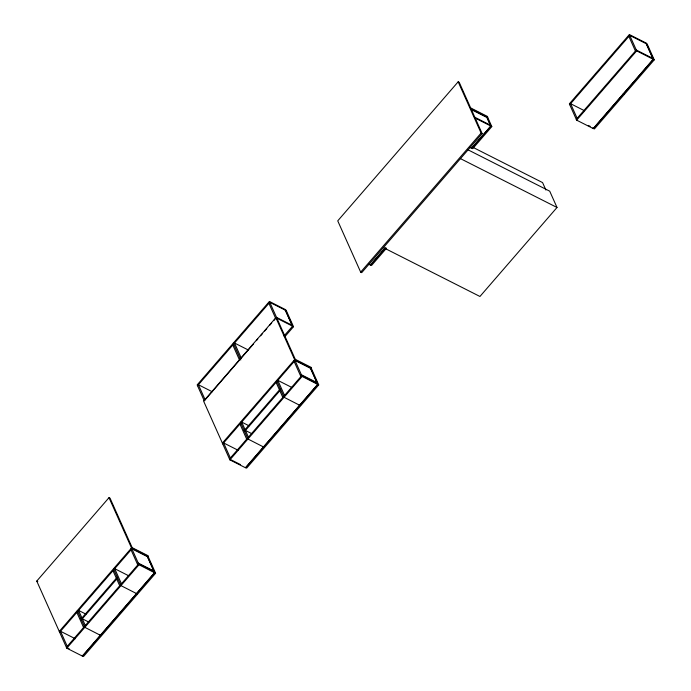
<?xml version="1.0" encoding="UTF-8"?>
<svg xmlns="http://www.w3.org/2000/svg" width="691" height="691" viewBox="0 0 691 691"><rect width="100%" height="100%" fill="white"/><g stroke="black" fill="none" stroke-linecap="round" stroke-linejoin="round"><path stroke-width="1.04" d="M458.168 81.806L337.735 220.852L360.667 272.116L361.713 272.643L482.145 133.596L459.213 82.333L458.168 81.806L481.1 133.069L482.145 133.596M284.001 335.956L292.595 326.169L285.098 309.413L269.412 301.475L197.16 384.904L204.277 400.823L253.606 343.868M197.531 385.742L269.792 302.312L285.478 310.25M147.209 555.935L154.706 572.692L82.454 656.122L66.768 648.184L36.753 581.088L109.005 497.658L110.05 498.185L132.568 548.524M292.595 326.169L275.864 317.705L203.612 401.134L229.878 459.861L245.564 467.798L317.817 384.369L310.319 367.603M256.387 340.663L257.778 339.056M260.559 335.843L262.64 333.442M264.722 331.032L266.812 328.631M269.585 325.418L271.675 323.008M273.757 320.607L276.538 317.394L292.224 325.331M285.046 336.482L293.502 326.722L286.091 310.147L285.046 309.62L292.457 326.187L293.502 326.722M360.667 272.116L481.1 133.069M385.535 247.585L370.531 264.903L371.577 265.439L386.58 248.112M490.765 126.082L471.677 148.124L472.722 148.66L491.811 126.608L487.725 117.47L486.68 116.943L490.765 126.082L491.811 126.608M368.631 264.178L370.48 265.111L384.947 248.406M469.776 147.399L471.616 148.332L490.904 126.064L486.74 116.736M59.271 631.427L131.523 547.998L148.487 556.583L148.116 555.745L132.197 547.687M222.381 443.095L294.634 359.666L311.598 368.251L311.226 367.413L295.307 359.355M59.642 632.265L131.903 548.835L147.589 556.773M222.752 443.933L295.014 360.503L310.7 368.441M81.08 618.946L117.211 577.235M244.191 430.623L280.321 388.903M81.46 619.792L117.582 578.073M244.571 431.46L280.693 389.741M137.405 564.081L138.278 563.079L153.955 571.016M300.516 375.749L301.38 374.747L317.065 382.684M66.388 647.346L138.649 563.916L154.335 571.854M66.768 648.184L139.021 564.754L109.005 497.658M229.878 459.861L302.131 376.431L275.864 317.705M100.376 635.288L82.505 655.923L83.551 656.45L101.422 635.815L84.829 627.333L77.332 610.568M136.507 593.569L100.566 635.064L101.62 635.59L137.552 594.096L120.96 585.614L113.462 568.857M263.487 446.956L245.616 467.591L246.661 468.118L264.532 447.483L247.939 439.001L240.442 422.244M299.618 405.237L263.677 446.732L264.722 447.258L300.663 405.772L284.07 397.282L276.573 380.525M317.679 384.386L299.808 405.021L300.853 405.548L318.724 384.913L311.313 368.338L310.268 367.811L317.247 383.41M155.613 573.245L137.742 593.88L136.697 593.344L154.568 572.709L147.157 556.143L148.202 556.67L155.613 573.245L139.021 564.754M629.371 34.55L569.349 103.849L576.648 120.165L593.319 128.604L653.341 59.296L646.042 42.989L629.371 34.55L636.67 50.858L654.247 59.849L624.431 94.278L623.386 93.743L653.202 59.314L645.99 43.188L647.035 43.723L654.247 59.849M569.73 104.695L629.751 35.388L646.422 43.827M576.277 119.327L636.299 50.02L652.969 58.459M576.648 120.165L636.67 50.858M467.505 149.567L549.716 191.174L557.015 207.481L479.943 296.474L383.393 247.62M584.491 110.724L570.593 103.693L577.14 118.325M588.317 125.416L590.166 126.358M470.675 107.96L487.405 116.434L487.786 117.271L471.055 108.798M471.426 109.644L487.112 117.582M474.847 117.28L490.532 125.218M475.218 118.126L490.904 126.064M473.542 147.649L542.573 182.588L545.907 190.042M460.465 158.628L557.015 207.481M317.445 383.522L301.76 375.584L229.498 459.023L240.572 464.62M302.131 376.431L318.724 384.913M248.371 350.035L234.525 343.03L241.271 358.111M291.654 387.366L277.817 380.361L284.562 395.442M212.241 391.745L198.403 384.74L205.149 399.821M249.062 425.811L241.686 422.08L245.063 429.621M251.895 433.723L245.435 430.458L248.432 437.161M238.386 450.402L223.625 442.931L230.371 458.021M128.543 575.698L114.706 568.693L121.452 583.774M36.753 581.088L37.798 581.615M85.96 614.144L78.575 610.403L81.953 617.953M88.785 622.055L82.324 618.79L85.321 625.493M75.276 638.734L60.514 631.263L67.26 646.344M67.312 647.812L69.16 648.754M628.879 36.39L635.426 51.022M592.947 127.766L593.319 128.604M471.245 147.494L471.616 148.332M370.1 264.273L370.48 265.111M269.412 301.475L295.679 360.192M268.92 303.314L275.666 318.396M293.77 360.667L300.887 376.586M299.376 404.382L299.756 405.22M276.08 382.365L279.458 389.905M279.829 390.743L282.826 397.446M233.282 343.194L240.779 359.951M232.798 345.034L239.544 360.115M239.95 424.084L246.696 439.165M130.659 549L137.785 564.918M112.97 570.697L116.347 578.237M116.719 579.075L119.716 585.778M100.143 634.433L100.515 635.271M76.839 612.407L83.585 627.488M82.074 655.284L82.454 656.122M623.196 93.967L593.379 128.396L594.424 128.923L624.241 94.494L623.196 93.967"/></g></svg>
